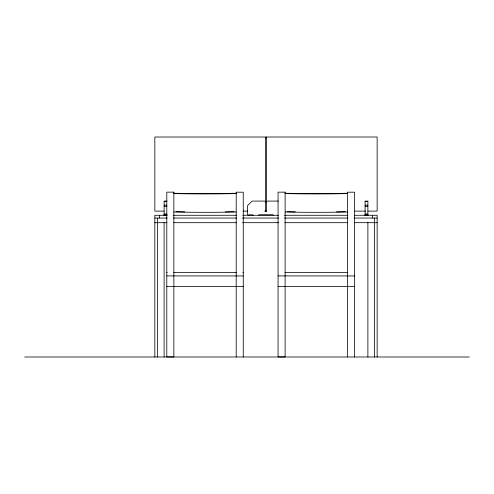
<?xml version="1.0" encoding="UTF-8"?>
<svg xmlns="http://www.w3.org/2000/svg" width="494" height="494" viewBox="0 0 494 494"><rect width="100%" height="100%" fill="white"/><g stroke="black" fill="none" stroke-linecap="round" stroke-linejoin="round"><path stroke-width="0.74" d="M253.163 215.575L252.632 214.81L248.389 214.976A0.926 0.926 0 0 1 247.463 214.05L247.463 206.486A1.853 1.853 0 0 1 248 205.177L251.551 201.626A1.853 1.853 0 0 1 252.86 201.083L264.599 201.083A0.926 0.926 0 0 1 265.525 202.009M273.54 215.575L273.009 214.81L258.961 214.81L258.448 215.619M166.892 201.083L164.113 201.083L164.113 215.619M278.375 201.083L267.377 201.083A0.926 0.926 0 0 0 266.451 202.009M164.113 201.626L166.892 201.626M365.097 201.626L367.876 201.626M164.113 205.177L166.892 205.177M365.097 205.177L367.876 205.177M164.113 206.486L166.892 206.486M365.097 206.486L367.876 206.486M164.113 211.111L154.844 211.111L154.844 137.011L264.605 137.011A0.926 0.926 0 0 1 265.531 137.863M243.134 211.111L247.76 211.111M264.704 211.111L266.451 211.111M354.809 211.105L365.591 211.105M367.9 211.105L377.144 211.105L377.144 137.005L267.384 137.011A0.926 0.926 0 0 0 266.457 137.937M164.113 214.05L166.892 214.05M365.097 214.05L367.876 214.05M164.113 214.915L166.892 214.915M365.097 214.915L367.876 214.915M164.113 214.976L166.892 214.976M365.097 214.976L367.876 214.976M167.194 215.279L154.844 215.279L154.844 356.995M173.369 215.279L236.663 215.279M242.838 215.279L278.381 215.273M284.519 215.273L347.813 215.273M354.76 215.273L377.144 215.273L377.144 356.989M154.844 218.058L167.194 218.058M173.369 218.058L236.663 218.058M242.468 218.058L278.721 218.052M284.519 218.052L347.813 218.052M354.309 218.052L377.144 218.052M154.85 222.689L166.879 222.689M173.82 222.689L236.299 222.689M242.468 222.689L278.721 222.683M284.89 222.683L347.368 222.683M354.309 222.683L377.138 222.683M166.805 272.379L167.207 272.379M173.783 272.379L236.28 272.379M242.85 272.379L243.252 272.379M285.044 272.379L347.541 272.379M166.799 275.911L243.258 275.955M278.06 275.911L354.525 275.955M166.799 286.495L243.258 286.539M278.06 286.495L354.525 286.539M24.7 356.995L469.3 356.995M374.366 218.052L374.366 356.989M372.513 215.273L372.513 218.052M367.876 215.619L367.876 201.089L365.097 201.083L365.097 215.619M367.882 222.683L367.882 356.989M354.525 356.977L354.525 192.197L347.467 192.197L347.467 356.977M243.258 356.977L243.258 192.197L236.2 192.197L236.2 356.977M164.107 222.689L164.107 356.995M159.476 215.279L159.476 218.058M157.623 218.058L157.623 356.995M234.039 211.691A141.161 13.733 0 0 1 225.295 211.84M184.762 211.84A141.161 13.733 0 0 1 176.025 211.691M236.2 211.988A141.161 13.733 0 0 1 173.857 211.988M345.3 211.691A141.161 13.733 0 0 1 336.562 211.84M295.295 211.827A141.161 13.733 0 0 1 287.286 211.691M347.467 211.988A141.161 13.733 0 0 1 285.118 211.988M236.2 193.24A141.161 13.733 0 0 1 173.857 193.24M236.2 193.58A141.161 13.733 0 0 1 173.857 193.58M347.467 193.24A141.161 13.733 0 0 1 285.118 193.24M347.467 193.58A141.161 13.733 0 0 1 285.118 193.58M266.451 137.011L265.525 137.011L265.525 211.271L266.451 211.271L266.451 137.011M173.857 192.154L166.799 192.154L166.799 356.934L173.857 356.934L173.857 192.154M285.118 192.154L278.06 192.154L278.06 356.934L285.118 356.934L285.118 192.154"/></g></svg>
